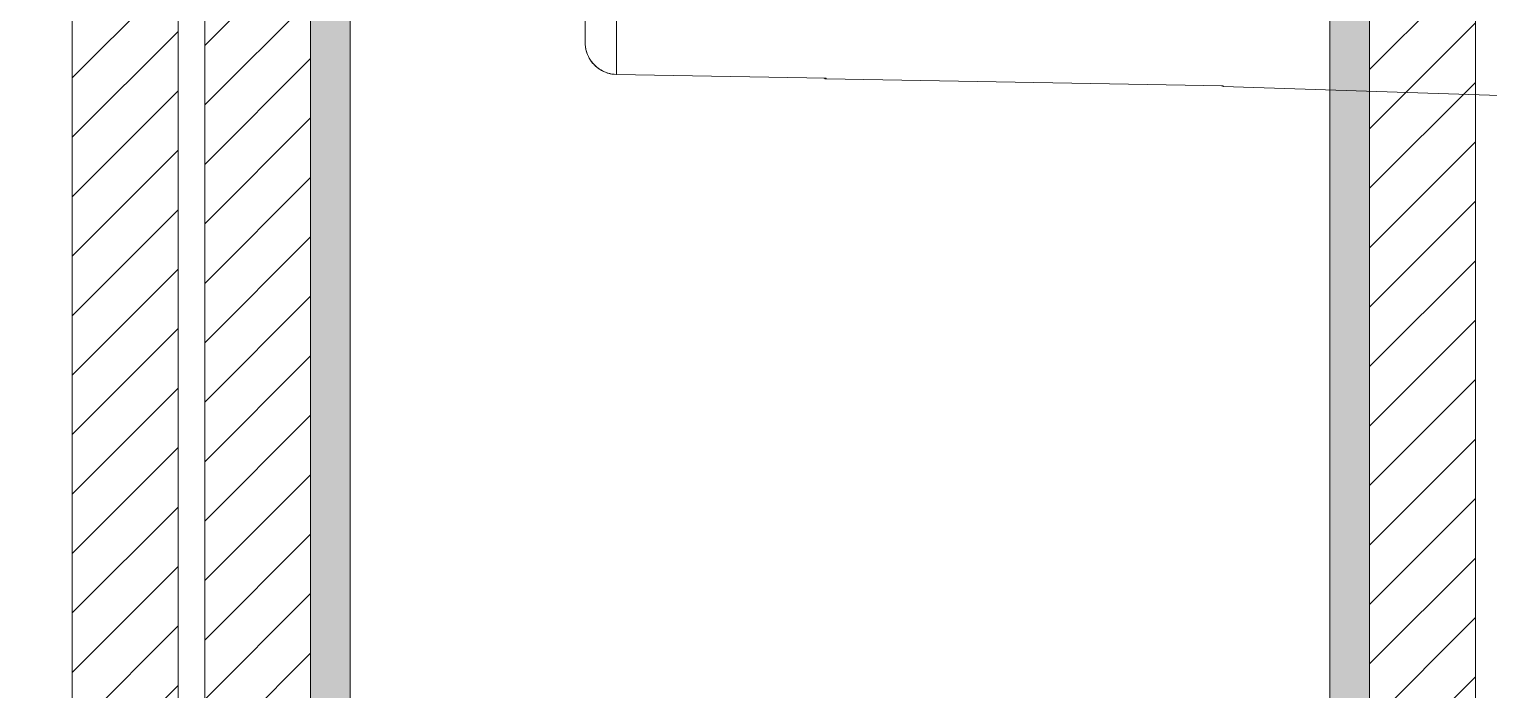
# Model space of a CAD drawing. Header units: millimetres. Extents: x -853320 to 19484, y -510814 to 9708.
# Drawn here: x 4022.2 to 4077.4, y 7516.7 to 7541.7 of the extents above; entities that cross this region are included whole.
import ezdxf

# ---------------------------------------------------------------- set-up
doc = ezdxf.new("R2010")
doc.units = ezdxf.units.MM
for name, color, linetype, lineweight in [('F_DIBOND_soffitto_cassone', 7, 'Continuous', 5), ('F_ELETTRICO', 22, 'Continuous', 5), ('F_MINERAL WALL', 6, 'Continuous', 5), ('F_PARETE_nuove', 5, 'Continuous', 5), ('F_SANITARI', 5, 'Continuous', 5), ('F_TUBOLARE sez.40x40', 7, 'Continuous', 5)]:
    doc.layers.add(name, color=color, linetype=linetype, lineweight=lineweight)
pattern_1 = [(45, (-13258.481, -665), (-1.122532015, 1.122532015), [])]

# ---------------------------------------------------------------- blocks, each defined once
blk = doc.blocks.new('SCATOLA INCASSO_1 P_sezione e pianta')
at = {"layer": 'F_ELETTRICO'}
for p, q in [((55470.994, -13716.768), (55470.994, -13686.067)), ((55469.815, -13715.599), (55469.815, -13717.97)), ((55446.903, -13718.405), (55461.896, -13718.139)), ((55461.896, -13718.112), (55461.903, -13718.112)), ((55461.896, -13718.112), (55461.903, -13718.113)), ((55461.896, -13718.112), (55461.896, -13718.138)), ((55461.908, -13718.137), (55461.896, -13718.138)), ((55461.896, -13718.138), (55461.896, -13718.139)), ((55461.903, -13718.113), (55469.815, -13717.97)), ((55469.815, -13717.97), (55469.815, -13717.97)), ((55446.896, -13718.426), (55433.518, -13718.858)), ((55446.896, -13718.405), (55446.903, -13718.405)), ((55446.896, -13718.405), (55446.903, -13718.405)), ((55446.896, -13718.405), (55446.896, -13718.426))]:
    blk.add_line(p, q, dxfattribs=at)
for points in [[(55469.815, -13717.97), (55469.898, -13717.966), (55469.982, -13717.956), (55470.065, -13717.939), (55470.146, -13717.918), (55470.226, -13717.89), (55470.303, -13717.857), (55470.378, -13717.818), (55470.451, -13717.774), (55470.52, -13717.725), (55470.585, -13717.672), (55470.647, -13717.614), (55470.704, -13717.551), (55470.757, -13717.485), (55470.805, -13717.416), (55470.848, -13717.343), (55470.886, -13717.267), (55470.918, -13717.189), (55470.945, -13717.109), (55470.966, -13717.027), (55470.981, -13716.945)], [(55470.702, -13717.554), (55470.751, -13717.493), (55470.796, -13717.43), (55470.836, -13717.363), (55470.873, -13717.295), (55470.904, -13717.224), (55470.931, -13717.151), (55470.954, -13717.076), (55470.971, -13717), (55470.981, -13716.945)], [(55470.981, -13716.945), (55470.984, -13716.924), (55470.991, -13716.846), (55470.994, -13716.768)], [(55469.892, -13717.966), (55469.969, -13717.957), (55470.046, -13717.943), (55470.121, -13717.925), (55470.195, -13717.901), (55470.267, -13717.873), (55470.338, -13717.84), (55470.406, -13717.802), (55470.471, -13717.76), (55470.534, -13717.714), (55470.593, -13717.665), (55470.649, -13717.611)], [(55461.962, -13718.112), (55461.956, -13718.117), (55461.945, -13718.124), (55461.933, -13718.13), (55461.921, -13718.134), (55461.908, -13718.137)]]:
    blk.add_lwpolyline(points, dxfattribs=at)
for centre, start, end in [((55461.894, -13718.039), 271.0206, 313.112), ((55446.894, -13718.326), 271, 308.0076)]:
    blk.add_arc(centre, 0.1, start, end, dxfattribs=at)
blk = doc.blocks.new('BAGNO_camera doppia_rev.01_pianta')
at = {"layer": 'F_DIBOND_soffitto_cassone'}
h = blk.add_hatch(dxfattribs=at)
h.set_pattern_fill('ANSI31', color=1, scale=0.5)
h.set_pattern_definition(pattern_1)
h.paths.add_polyline_path([(17930.638, 22995.66), (17926.638, 22995.66), (17926.638, 22475.66), (17930.638, 22475.66)])
h = blk.add_hatch(dxfattribs=at)
h.set_pattern_fill('ANSI31', color=1, scale=0.5)
h.set_pattern_definition(pattern_1)
h.paths.add_polyline_path([(17974.638, 22995.66), (17970.638, 22995.66), (17970.638, 22475.66), (17974.638, 22475.66)])
at = {"layer": 'F_MINERAL WALL'}
h = blk.add_hatch(dxfattribs=at)
h.set_pattern_fill('ANSI31', color=256, scale=0.5)
h.set_pattern_definition([(45, (0, -20), (-1.122532015, 1.122532015), [])])
h.paths.add_polyline_path([(17921.638, 22893.66), (17925.638, 22893.66), (17925.638, 22460.66), (17921.638, 22460.66)])
at = {"layer": 'F_TUBOLARE sez.40x40', "true_color": 0x636466}
h = blk.add_hatch(color=251, dxfattribs=at)
h.dxf.hatch_style = 1
h.paths.add_polyline_path([(17970.638, 22475.66), (17930.638, 22475.66), (17930.638, 22995.66), (17970.638, 22995.66)])
h.paths.add_polyline_path([(17969.138, 22475.66), (17932.138, 22475.66), (17932.138, 22995.66), (17969.138, 22995.66)], flags=17)
at = {"layer": 'F_DIBOND_soffitto_cassone', "color": 1}
for points in [[(17930.638, 22995.66), (17926.638, 22995.66), (17926.638, 22475.66), (17930.638, 22475.66)], [(17974.638, 22995.66), (17970.638, 22995.66), (17970.638, 22475.66), (17974.638, 22475.66)]]:
    blk.add_lwpolyline(points, close=True, dxfattribs=at)
at = {"layer": 'F_MINERAL WALL'}
blk.add_lwpolyline([(17921.638, 22893.66), (17925.638, 22893.66), (17925.638, 22460.66), (17921.638, 22460.66)], close=True, dxfattribs=at)
at = {"layer": 'F_SANITARI'}
blk.add_lwpolyline([(17979.638, 22465.66), (17926.638, 22465.66), (17926.638, 22995.66), (17190.638, 22995.66), (17190.638, 21810.66), (17979.638, 21810.66)], close=True, dxfattribs=at)
at = {"layer": 'F_TUBOLARE sez.40x40'}
for points in [[(17970.638, 22475.66), (17930.638, 22475.66), (17930.638, 22995.66), (17970.638, 22995.66)], [(17969.138, 22475.66), (17932.138, 22475.66), (17932.138, 22995.66), (17969.138, 22995.66)]]:
    blk.add_lwpolyline(points, close=True, dxfattribs=at)
at = {"layer": 'F_DIBOND_soffitto_cassone', "color": 1, "xscale": -1}
blk.add_blockref('SCATOLA INCASSO_1 P_sezione e pianta', (73412.001, 36369.788), dxfattribs=at)

msp = doc.modelspace()

# ---------------------------------------------------------------- block references
at = {"layer": 'F_PARETE_nuove'}
msp.add_blockref('BAGNO_camera doppia_rev.01_pianta', (-13897.772, -15111.845), dxfattribs=at)

doc.saveas('drawing.dxf')
